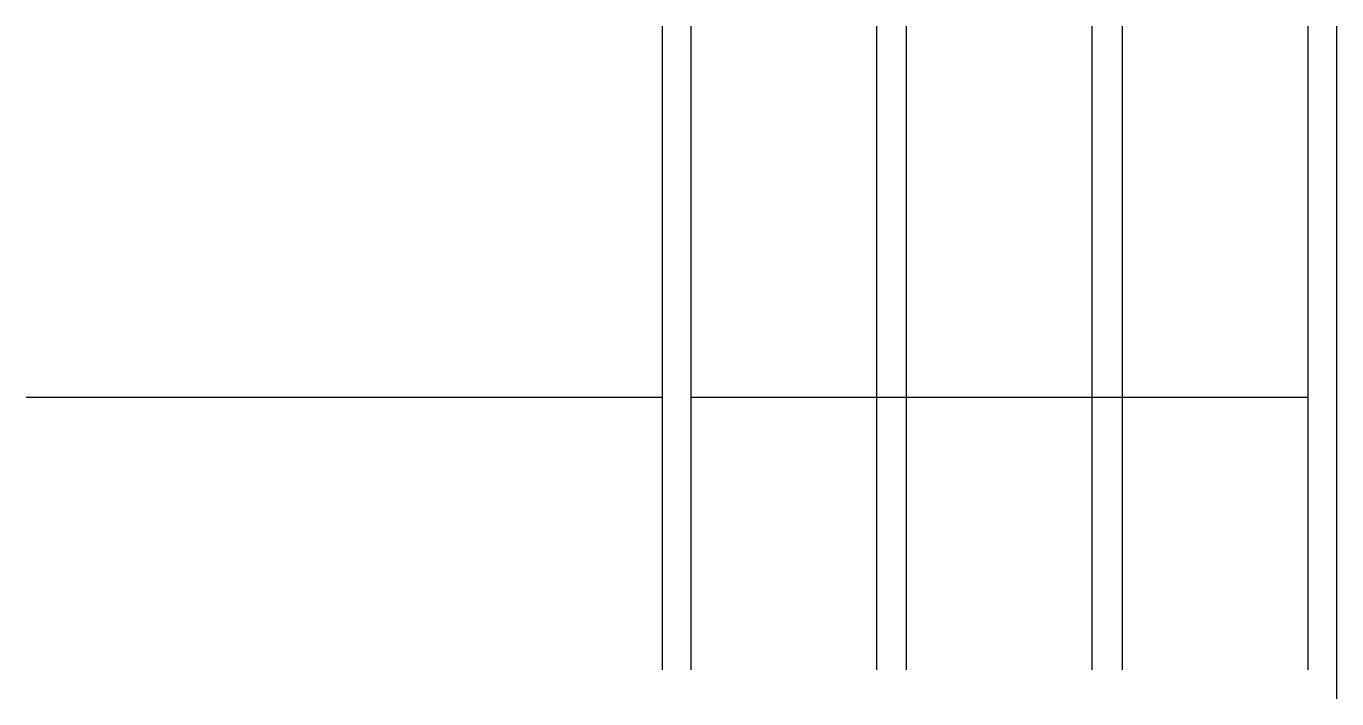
# Model space of a CAD drawing. Header units: metres. Extents: x 6257 to 7118, y 2280 to 2722.
import ezdxf

# ---------------------------------------------------------------- set-up
doc = ezdxf.new("R2010")
doc.units = ezdxf.units.M
doc.layers.add('3', color=7, linetype='Continuous')
doc.layers.add('Painéis', color=7, linetype='Continuous')

msp = doc.modelspace()

# ---------------------------------------------------------------- linework, layer by layer
at = {"layer": '3', "color": 7, "lineweight": 25}
for points in [[(6674.54, 2721.98), (6674.54, 2298.98)], [(6693.54, 2298.98), (6693.54, 2721.98)], [(7099.04, 2721.98), (7099.04, 2298.98)], [(7099.04, 2721.98), (7099.04, 2359.98)], [(7118.04, 2279.98), (7118.04, 2721.98)]]:
    msp.add_lwpolyline(points, dxfattribs=at)
at = {"layer": 'Painéis', "color": 7, "lineweight": 25}
for p, q in [((6815.54, 2721.98), (6815.54, 2298.98)), ((6835.04, 2721.98), (6835.04, 2298.98)), ((6957.04, 2721.98), (6957.04, 2298.98)), ((6977.04, 2721.98), (6977.04, 2298.98)), ((6674.54, 2477.98), (6256.54, 2477.98)), ((7099.04, 2477.98), (6693.54, 2477.98))]:
    msp.add_line(p, q, dxfattribs=at)

doc.saveas('drawing.dxf')
